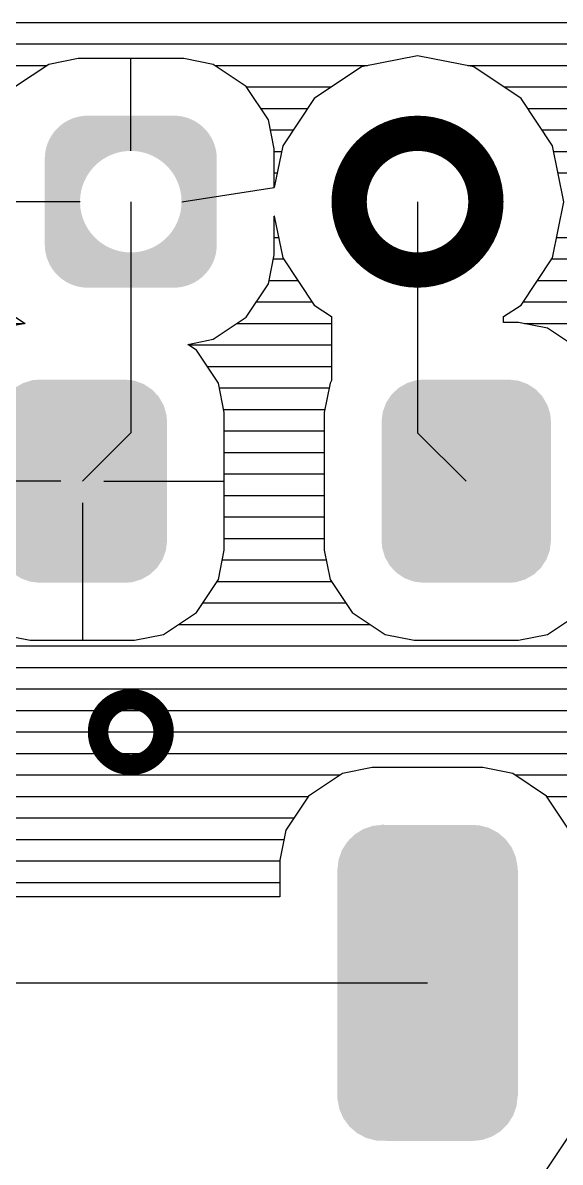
# Model space of a CAD drawing. Extents: x 295 to 953, y 10 to 290.
# Drawn here: x 752.84 to 762.37, y 96.03 to 116.22 of the extents above; entities that cross this region are included whole.
import ezdxf

# ---------------------------------------------------------------- set-up
doc = ezdxf.new("R2010")
doc.units = 0
doc.header["$LTSCALE"] = 5
doc.header["$MEASUREMENT"] = 0
doc.layers.get('0').update_dxf_attribs({"linetype": 'CONTINUOUS', "lineweight": 25})

msp = doc.modelspace()

# ---------------------------------------------------------------- linework, layer by layer
for p, q in [((763.134, 116.223), (742.575, 116.223)), ((763.21, 115.842), (742.499, 115.842)), ((753.822, 115.593), (753.304, 115.486)), ((755.697, 115.593), (753.822, 115.593)), ((754.757, 113.952), (754.757, 115.593)), ((756.215, 115.486), (755.697, 115.593)), ((759.837, 115.639), (758.847, 115.441)), ((760.833, 115.441), (759.837, 115.639)), ((753.269, 115.461), (742.337, 115.461)), ((753.304, 115.486), (752.715, 115.095)), ((756.804, 115.095), (756.215, 115.486)), ((758.953, 115.461), (756.251, 115.461)), ((758.847, 115.441), (758.008, 114.882)), ((763.373, 115.461), (760.726, 115.461)), ((761.671, 114.882), (760.833, 115.441)), ((757.196, 114.506), (756.804, 115.095)), ((758.308, 115.08), (756.809, 115.08)), ((763.632, 115.08), (761.371, 115.08)), ((757.886, 114.699), (757.069, 114.699)), ((758.008, 114.882), (757.45, 114.044)), ((762.23, 114.044), (761.671, 114.882)), ((764.191, 114.699), (761.793, 114.699)), ((757.297, 113.988), (757.196, 114.506)), ((757.632, 114.318), (757.231, 114.318)), ((785.887, 114.318), (762.047, 114.318)), ((757.45, 114.044), (757.297, 113.302)), ((757.297, 113.302), (757.297, 113.988)), ((757.429, 113.937), (757.297, 113.937)), ((762.428, 113.053), (762.23, 114.044)), ((784.048, 113.937), (762.25, 113.937)), ((757.353, 113.556), (757.297, 113.556)), ((783.114, 113.556), (762.326, 113.556)), ((755.661, 113.053), (757.297, 113.302)), ((753.858, 113.053), (752.217, 113.053)), ((754.757, 113.053), (754.757, 112.926)), ((754.757, 112.926), (754.757, 108.959)), ((759.837, 113.053), (759.837, 108.959)), ((762.23, 112.057), (762.428, 113.053)), ((757.297, 112.113), (757.297, 112.799)), ((757.297, 112.799), (757.45, 112.057)), ((757.302, 112.794), (757.297, 112.794)), ((757.378, 112.413), (757.297, 112.413)), ((782.463, 112.413), (762.301, 112.413)), ((757.196, 111.595), (757.297, 112.113)), ((757.45, 112.057), (758.008, 111.219)), ((761.671, 111.219), (762.23, 112.057)), ((757.465, 112.032), (757.282, 112.032)), ((779.984, 112.032), (762.215, 112.032)), ((756.804, 111.006), (757.196, 111.595)), ((757.719, 111.651), (757.206, 111.651)), ((779.05, 111.651), (761.961, 111.651)), ((757.973, 111.27), (756.982, 111.27)), ((778.699, 111.27), (761.707, 111.27)), ((758.008, 111.219), (758.313, 111.016)), ((761.361, 111.016), (761.671, 111.219)), ((752.867, 110.889), (737.602, 110.889)), ((752.883, 110.894), (752.461, 110.813)), ((752.715, 111.006), (752.883, 110.894)), ((756.215, 110.615), (756.804, 111.006)), ((758.313, 110.889), (756.632, 110.889)), ((758.313, 111.016), (758.313, 109.883)), ((761.361, 110.914), (761.361, 111.016)), ((761.625, 110.914), (761.361, 110.914)), ((762.138, 110.813), (761.625, 110.914)), ((778.476, 110.889), (761.732, 110.889)), ((762.723, 110.422), (762.138, 110.813)), ((755.768, 110.523), (756.215, 110.615)), ((755.92, 110.422), (755.768, 110.523)), ((758.313, 110.508), (755.788, 110.508)), ((756.312, 109.837), (755.92, 110.422)), ((758.313, 110.127), (756.119, 110.127)), ((756.413, 109.319), (756.312, 109.837)), ((758.288, 109.837), (758.186, 109.319)), ((758.313, 109.883), (758.288, 109.837)), ((758.267, 109.746), (756.332, 109.746)), ((758.191, 109.365), (756.408, 109.365)), ((756.413, 106.876), (756.413, 109.319)), ((758.186, 109.319), (758.186, 106.876)), ((754.757, 108.959), (753.899, 108.1)), ((758.186, 108.984), (756.413, 108.984)), ((759.837, 108.959), (760.701, 108.1)), ((758.186, 108.603), (756.413, 108.603)), ((758.186, 108.222), (756.413, 108.222)), ((753.518, 108.1), (751.384, 108.1)), ((754.28, 108.1), (756.413, 108.1)), ((758.186, 107.841), (756.413, 107.841)), ((753.899, 107.719), (753.899, 105.281)), ((758.186, 107.46), (756.413, 107.46)), ((758.186, 107.079), (756.413, 107.079)), ((756.312, 106.358), (756.413, 106.876)), ((758.186, 106.876), (758.288, 106.358)), ((758.217, 106.698), (756.383, 106.698)), ((755.92, 105.773), (756.312, 106.358)), ((758.313, 106.317), (756.286, 106.317)), ((758.288, 106.358), (758.679, 105.773)), ((758.567, 105.936), (756.032, 105.936)), ((755.336, 105.382), (755.92, 105.773)), ((758.679, 105.773), (759.263, 105.382)), ((762.138, 105.382), (762.723, 105.773)), ((758.999, 105.555), (755.6, 105.555)), ((752.461, 105.382), (752.974, 105.281)), ((752.974, 105.281), (754.823, 105.281)), ((754.823, 105.281), (755.336, 105.382)), ((759.263, 105.382), (759.776, 105.281)), ((759.776, 105.281), (761.625, 105.281)), ((761.625, 105.281), (762.138, 105.382)), ((775.702, 105.174), (717.419, 105.174)), ((775.702, 104.793), (717.419, 104.793)), ((775.702, 104.412), (717.419, 104.412)), ((775.758, 104.031), (717.419, 104.031)), ((775.946, 103.65), (717.419, 103.65)), ((776.22, 103.269), (717.419, 103.269)), ((759.034, 103.025), (758.506, 102.918)), ((760.995, 103.025), (759.034, 103.025)), ((761.524, 102.918), (760.995, 103.025)), ((758.466, 102.888), (743.434, 102.888)), ((758.506, 102.918), (757.907, 102.517)), ((762.123, 102.517), (761.524, 102.918)), ((764.465, 102.888), (761.564, 102.888)), ((757.902, 102.507), (743.998, 102.507)), ((757.907, 102.517), (757.505, 101.918)), ((762.524, 101.918), (762.123, 102.517)), ((763.901, 102.507), (762.128, 102.507)), ((757.648, 102.126), (744.252, 102.126)), ((757.505, 101.918), (757.399, 101.384)), ((757.47, 101.745), (744.429, 101.745)), ((757.399, 101.364), (744.501, 101.364)), ((757.399, 101.384), (757.399, 100.734)), ((757.399, 100.983), (752.314, 100.983)), ((757.399, 100.734), (752.695, 100.734)), ((751.277, 99.21), (760.015, 99.21)), ((762.123, 95.898), (762.524, 96.497))]:
    msp.add_line(p, q)
for points, const_width in [([(761.049, 113.053, -1), (758.626, 113.053, -1)], 0.625), ([(755.338, 103.655, -1), (754.177, 103.655, -1)], 0.363)]:
    msp.add_lwpolyline(points, format="xyb", close=True, dxfattribs=dict(const_width=const_width))
for points in [[(755.892, 114.48), (755.867, 114.493), (753.623, 114.48), (753.646, 114.493)], [(755.867, 114.493), (755.842, 114.505), (753.646, 114.493), (753.673, 114.505)], [(755.842, 114.505), (755.816, 114.516), (753.673, 114.505), (753.697, 114.516)], [(755.816, 114.516), (755.791, 114.527), (753.697, 114.516), (753.724, 114.527)], [(755.791, 114.527), (755.764, 114.536), (753.724, 114.527), (753.749, 114.536)], [(755.764, 114.536), (755.739, 114.545), (753.749, 114.536), (753.777, 114.545)], [(755.739, 114.545), (755.71, 114.552), (753.777, 114.545), (753.802, 114.552)], [(755.71, 114.552), (755.685, 114.559), (753.802, 114.552), (753.832, 114.559)], [(755.685, 114.559), (755.655, 114.564), (753.832, 114.559), (753.856, 114.564)], [(755.655, 114.564), (755.63, 114.569), (753.856, 114.564), (753.888, 114.569)], [(755.63, 114.569), (755.598, 114.572), (753.888, 114.569), (753.911, 114.572)], [(755.598, 114.572), (755.575, 114.575), (753.911, 114.572), (753.946, 114.575)], [(755.575, 114.575), (755.534, 114.576), (753.946, 114.575), (753.967, 114.576)], [(755.534, 114.576), (755.519, 114.577), (753.967, 114.576), (753.995, 114.577)], [(756.139, 114.259), (756.122, 114.281), (753.376, 114.259), (753.392, 114.281)], [(756.122, 114.281), (756.105, 114.303), (753.392, 114.281), (753.41, 114.303)], [(756.105, 114.303), (756.086, 114.323), (753.41, 114.303), (753.427, 114.323)], [(756.086, 114.323), (756.068, 114.344), (753.427, 114.323), (753.447, 114.344)], [(756.068, 114.344), (756.047, 114.363), (753.447, 114.344), (753.466, 114.363)], [(756.047, 114.363), (756.027, 114.383), (753.466, 114.363), (753.488, 114.383)], [(756.027, 114.383), (756.006, 114.401), (753.488, 114.383), (753.507, 114.401)], [(756.006, 114.401), (755.985, 114.418), (753.507, 114.401), (753.53, 114.418)], [(755.985, 114.418), (755.962, 114.435), (753.53, 114.418), (753.552, 114.435)], [(755.962, 114.435), (755.939, 114.451), (753.552, 114.435), (753.576, 114.451)], [(755.939, 114.451), (755.915, 114.465), (753.576, 114.451), (753.598, 114.465)], [(755.915, 114.465), (755.892, 114.48), (753.598, 114.465), (753.623, 114.48)], [(756.24, 114.061), (756.23, 114.087), (753.275, 114.061), (753.283, 114.087)], [(756.23, 114.087), (756.22, 114.113), (753.283, 114.087), (753.294, 114.113)], [(756.22, 114.113), (756.209, 114.138), (753.294, 114.113), (753.305, 114.138)], [(756.209, 114.138), (756.197, 114.164), (753.305, 114.138), (753.318, 114.164)], [(756.197, 114.164), (756.183, 114.188), (753.318, 114.164), (753.331, 114.188)], [(756.183, 114.188), (756.169, 114.212), (753.331, 114.188), (753.345, 114.212)], [(756.169, 114.212), (756.154, 114.235), (753.345, 114.212), (753.36, 114.235)], [(756.154, 114.235), (756.139, 114.259), (753.36, 114.235), (753.376, 114.259)], [(754.384, 113.871), (754.44, 113.894), (753.235, 113.871), (753.238, 113.894)], [(754.44, 113.894), (754.497, 113.914), (753.238, 113.894), (753.24, 113.914)], [(754.497, 113.914), (754.543, 113.926), (753.24, 113.914), (753.241, 113.926)], [(754.543, 113.926), (754.556, 113.929), (753.241, 113.926), (753.242, 113.929)], [(754.556, 113.929), (754.615, 113.941), (753.242, 113.929), (753.244, 113.941)], [(754.615, 113.941), (754.675, 113.948), (753.244, 113.941), (753.245, 113.948)], [(754.675, 113.948), (754.735, 113.952), (753.245, 113.948), (753.246, 113.952)], [(756.268, 113.954), (756.262, 113.981), (753.246, 113.954), (753.251, 113.981)], [(756.269, 113.952), (756.268, 113.954), (753.246, 113.952), (753.246, 113.954)], [(756.262, 113.981), (756.256, 114.008), (753.251, 113.981), (753.259, 114.008)], [(756.256, 114.008), (756.248, 114.034), (753.259, 114.008), (753.265, 114.034)], [(756.248, 114.034), (756.24, 114.061), (753.265, 114.034), (753.275, 114.061)], [(756.269, 113.951), (756.269, 113.952), (754.796, 113.951), (754.735, 113.952)], [(756.269, 113.947), (756.269, 113.951), (754.856, 113.947), (754.796, 113.951)], [(756.271, 113.938), (756.269, 113.947), (754.916, 113.938), (754.856, 113.947)], [(756.273, 113.925), (756.271, 113.938), (754.975, 113.925), (754.916, 113.938)], [(756.275, 113.909), (756.273, 113.925), (755.033, 113.909), (754.975, 113.925)], [(756.276, 113.899), (756.275, 113.909), (755.061, 113.899), (755.033, 113.909)], [(756.277, 113.888), (756.276, 113.899), (755.09, 113.888), (755.061, 113.899)], [(756.279, 113.864), (756.277, 113.888), (755.145, 113.864), (755.09, 113.888)], [(754.28, 113.815), (754.33, 113.844), (753.233, 113.815), (753.234, 113.844)], [(754.278, 113.814), (754.28, 113.815), (753.233, 113.814), (753.233, 113.815)], [(754.228, 113.78), (754.278, 113.814), (753.233, 113.78), (753.233, 113.814)], [(754.18, 113.743), (754.228, 113.78), (753.233, 113.743), (753.233, 113.78)], [(754.135, 113.702), (754.18, 113.743), (753.233, 113.702), (753.233, 113.743)], [(754.093, 113.659), (754.135, 113.702), (753.233, 113.659), (753.233, 113.702)], [(754.33, 113.844), (754.383, 113.871), (753.234, 113.844), (753.235, 113.871)], [(756.281, 113.843), (756.279, 113.864), (755.185, 113.843), (755.145, 113.864)], [(756.281, 113.836), (756.281, 113.843), (755.199, 113.836), (755.185, 113.843)], [(756.281, 113.815), (756.281, 113.836), (755.234, 113.815), (755.199, 113.836)], [(756.281, 113.805), (756.281, 113.815), (755.25, 113.805), (755.234, 113.815)], [(756.281, 113.77), (756.281, 113.805), (755.3, 113.77), (755.25, 113.805)], [(756.281, 113.732), (756.281, 113.77), (755.347, 113.732), (755.3, 113.77)], [(756.281, 113.691), (756.281, 113.732), (755.391, 113.691), (755.347, 113.732)], [(756.281, 113.647), (756.281, 113.691), (755.432, 113.647), (755.391, 113.691)], [(754.054, 113.613), (754.093, 113.659), (753.233, 113.613), (753.233, 113.659)], [(754.018, 113.564), (754.054, 113.613), (753.233, 113.564), (753.233, 113.613)], [(753.985, 113.514), (754.018, 113.564), (753.233, 113.514), (753.233, 113.564)], [(753.956, 113.461), (753.985, 113.514), (753.233, 113.461), (753.233, 113.514)], [(756.281, 113.6), (756.281, 113.647), (755.471, 113.6), (755.432, 113.647)], [(756.281, 113.551), (756.281, 113.6), (755.506, 113.551), (755.471, 113.6)], [(756.281, 113.499), (756.281, 113.551), (755.538, 113.499), (755.506, 113.551)], [(756.281, 113.446), (756.281, 113.499), (755.566, 113.446), (755.538, 113.499)], [(753.93, 113.406), (753.956, 113.461), (753.233, 113.406), (753.233, 113.461)], [(753.908, 113.35), (753.93, 113.406), (753.233, 113.35), (753.233, 113.406)], [(753.89, 113.292), (753.908, 113.35), (753.233, 113.292), (753.233, 113.35)], [(753.876, 113.233), (753.89, 113.292), (753.233, 113.233), (753.233, 113.292)], [(756.281, 113.391), (756.281, 113.446), (755.59, 113.391), (755.566, 113.446)], [(756.281, 113.334), (756.281, 113.391), (755.611, 113.334), (755.59, 113.391)], [(756.281, 113.276), (756.281, 113.334), (755.628, 113.276), (755.611, 113.334)], [(756.281, 113.217), (756.281, 113.276), (755.641, 113.217), (755.628, 113.276)], [(753.866, 113.174), (753.876, 113.233), (753.233, 113.174), (753.233, 113.233)], [(753.86, 113.113), (753.866, 113.174), (753.233, 113.113), (753.233, 113.174)], [(753.858, 113.053), (753.86, 113.113), (753.233, 113.053), (753.233, 113.113)], [(756.281, 113.157), (756.281, 113.217), (755.65, 113.157), (755.641, 113.217)], [(756.281, 113.097), (756.281, 113.157), (755.655, 113.097), (755.65, 113.157)], [(756.281, 113.053), (756.281, 113.097), (755.656, 113.053), (755.655, 113.097)], [(753.859, 113.009), (753.858, 113.053), (753.233, 113.009), (753.233, 113.053)], [(753.864, 112.949), (753.859, 113.009), (753.233, 112.949), (753.233, 113.009)], [(753.873, 112.889), (753.864, 112.949), (753.233, 112.889), (753.233, 112.949)], [(753.886, 112.83), (753.873, 112.889), (753.233, 112.83), (753.233, 112.889)], [(756.281, 112.814), (756.281, 112.873), (755.624, 112.814), (755.638, 112.873)], [(756.281, 112.873), (756.281, 112.932), (755.638, 112.873), (755.648, 112.932)], [(756.281, 112.932), (756.281, 112.993), (755.648, 112.932), (755.654, 112.993)], [(756.281, 112.993), (756.281, 113.053), (755.654, 112.993), (755.656, 113.053)], [(753.903, 112.772), (753.886, 112.83), (753.233, 112.772), (753.233, 112.83)], [(753.924, 112.715), (753.903, 112.772), (753.233, 112.715), (753.233, 112.772)], [(753.948, 112.66), (753.924, 112.715), (753.233, 112.66), (753.233, 112.715)], [(756.281, 112.645), (756.281, 112.7), (755.559, 112.645), (755.584, 112.7)], [(756.281, 112.7), (756.281, 112.756), (755.584, 112.7), (755.606, 112.756)], [(756.281, 112.756), (756.281, 112.814), (755.606, 112.756), (755.624, 112.814)], [(753.977, 112.607), (753.948, 112.66), (753.233, 112.607), (753.233, 112.66)], [(754.008, 112.555), (753.977, 112.607), (753.233, 112.555), (753.233, 112.607)], [(754.043, 112.506), (754.008, 112.555), (753.233, 112.506), (753.233, 112.555)], [(754.082, 112.459), (754.043, 112.506), (753.233, 112.459), (753.233, 112.506)], [(756.281, 112.447), (756.281, 112.493), (755.421, 112.447), (755.461, 112.493)], [(756.281, 112.493), (756.281, 112.542), (755.461, 112.493), (755.497, 112.542)], [(756.281, 112.542), (756.281, 112.592), (755.497, 112.542), (755.529, 112.592)], [(756.281, 112.592), (756.281, 112.645), (755.529, 112.592), (755.559, 112.645)], [(754.123, 112.415), (754.082, 112.459), (753.233, 112.415), (753.233, 112.459)], [(754.168, 112.374), (754.123, 112.415), (753.233, 112.374), (753.233, 112.415)], [(754.214, 112.336), (754.168, 112.374), (753.233, 112.336), (753.233, 112.374)], [(754.264, 112.301), (754.214, 112.336), (753.233, 112.301), (753.233, 112.336)], [(754.281, 112.291), (754.264, 112.301), (753.233, 112.291), (753.233, 112.301)], [(754.315, 112.27), (754.281, 112.291), (753.234, 112.27), (753.233, 112.291)], [(754.329, 112.263), (754.315, 112.27), (753.234, 112.263), (753.234, 112.27)], [(754.369, 112.242), (754.329, 112.263), (753.235, 112.242), (753.234, 112.263)], [(756.279, 112.235), (756.28, 112.262), (755.131, 112.235), (755.184, 112.262)], [(756.28, 112.262), (756.281, 112.291), (755.184, 112.262), (755.234, 112.291)], [(756.281, 112.291), (756.281, 112.292), (755.234, 112.291), (755.236, 112.292)], [(756.281, 112.292), (756.281, 112.326), (755.236, 112.292), (755.287, 112.326)], [(756.281, 112.326), (756.281, 112.363), (755.287, 112.326), (755.334, 112.363)], [(756.281, 112.363), (756.281, 112.404), (755.334, 112.363), (755.379, 112.404)], [(756.281, 112.404), (756.281, 112.447), (755.379, 112.404), (755.421, 112.447)], [(754.424, 112.218), (754.369, 112.242), (753.237, 112.218), (753.235, 112.242)], [(754.453, 112.207), (754.424, 112.218), (753.238, 112.207), (753.237, 112.218)], [(754.481, 112.197), (754.453, 112.207), (753.239, 112.197), (753.238, 112.207)], [(754.539, 112.181), (754.481, 112.197), (753.242, 112.181), (753.239, 112.197)], [(754.599, 112.168), (754.539, 112.181), (753.244, 112.168), (753.242, 112.181)], [(754.658, 112.159), (754.599, 112.168), (753.245, 112.159), (753.244, 112.168)], [(754.719, 112.155), (754.658, 112.159), (753.246, 112.155), (753.245, 112.159)], [(754.779, 112.154), (754.719, 112.155), (753.246, 112.154), (753.246, 112.155)], [(756.268, 112.152), (756.268, 112.154), (753.246, 112.152), (753.246, 112.154)], [(756.263, 112.125), (756.268, 112.152), (753.252, 112.125), (753.246, 112.152)], [(756.256, 112.098), (756.263, 112.125), (753.258, 112.098), (753.252, 112.125)], [(756.249, 112.072), (756.256, 112.098), (753.266, 112.072), (753.258, 112.098)], [(756.24, 112.045), (756.249, 112.072), (753.274, 112.045), (753.266, 112.072)], [(756.268, 112.154), (756.269, 112.158), (754.779, 112.154), (754.839, 112.158)], [(756.269, 112.158), (756.27, 112.165), (754.839, 112.158), (754.899, 112.165)], [(756.27, 112.165), (756.272, 112.177), (754.899, 112.165), (754.959, 112.177)], [(756.272, 112.177), (756.273, 112.18), (754.959, 112.177), (754.971, 112.18)], [(756.273, 112.18), (756.274, 112.192), (754.971, 112.18), (755.017, 112.192)], [(756.274, 112.192), (756.276, 112.212), (755.017, 112.192), (755.074, 112.212)], [(756.276, 112.212), (756.279, 112.235), (755.074, 112.212), (755.13, 112.235)], [(756.279, 112.235), (756.279, 112.235), (755.13, 112.235), (755.131, 112.235)], [(756.231, 112.019), (756.24, 112.045), (753.284, 112.019), (753.274, 112.045)], [(756.22, 111.993), (756.231, 112.019), (753.294, 111.993), (753.284, 112.019)], [(756.209, 111.968), (756.22, 111.993), (753.306, 111.968), (753.294, 111.993)], [(756.196, 111.942), (756.209, 111.968), (753.318, 111.942), (753.306, 111.968)], [(756.184, 111.918), (756.196, 111.942), (753.331, 111.918), (753.318, 111.942)], [(756.169, 111.894), (756.184, 111.918), (753.345, 111.894), (753.331, 111.918)], [(756.155, 111.871), (756.169, 111.894), (753.36, 111.871), (753.345, 111.894)], [(756.138, 111.847), (756.155, 111.871), (753.376, 111.847), (753.36, 111.871)], [(756.122, 111.825), (756.138, 111.847), (753.393, 111.825), (753.376, 111.847)], [(756.104, 111.803), (756.122, 111.825), (753.41, 111.803), (753.393, 111.825)], [(756.087, 111.783), (756.104, 111.803), (753.428, 111.783), (753.41, 111.803)], [(756.067, 111.762), (756.087, 111.783), (753.447, 111.762), (753.428, 111.783)], [(756.048, 111.743), (756.067, 111.762), (753.467, 111.743), (753.447, 111.762)], [(756.027, 111.723), (756.048, 111.743), (753.487, 111.723), (753.467, 111.743)], [(756.007, 111.705), (756.027, 111.723), (753.508, 111.705), (753.487, 111.723)], [(755.984, 111.688), (756.007, 111.705), (753.53, 111.688), (753.508, 111.705)], [(755.963, 111.671), (755.984, 111.688), (753.552, 111.671), (753.53, 111.688)], [(755.939, 111.655), (755.963, 111.671), (753.575, 111.655), (753.552, 111.671)], [(755.916, 111.641), (755.939, 111.655), (753.599, 111.641), (753.575, 111.655)], [(755.891, 111.626), (755.916, 111.641), (753.622, 111.626), (753.599, 111.641)], [(755.868, 111.613), (755.891, 111.626), (753.648, 111.613), (753.622, 111.626)], [(755.841, 111.601), (755.868, 111.613), (753.672, 111.601), (753.648, 111.613)], [(755.817, 111.59), (755.841, 111.601), (753.698, 111.59), (753.672, 111.601)], [(755.79, 111.579), (755.817, 111.59), (753.723, 111.579), (753.698, 111.59)], [(755.765, 111.57), (755.79, 111.579), (753.75, 111.57), (753.723, 111.579)], [(755.737, 111.561), (755.765, 111.57), (753.776, 111.561), (753.75, 111.57)], [(755.712, 111.554), (755.737, 111.561), (753.804, 111.554), (753.776, 111.561)], [(755.682, 111.547), (755.712, 111.554), (753.829, 111.547), (753.804, 111.554)], [(755.658, 111.542), (755.682, 111.547), (753.859, 111.542), (753.829, 111.547)], [(755.627, 111.537), (755.658, 111.542), (753.884, 111.537), (753.859, 111.542)], [(755.603, 111.534), (755.627, 111.537), (753.916, 111.534), (753.884, 111.537)], [(755.568, 111.531), (755.603, 111.534), (753.94, 111.531), (753.916, 111.534)], [(755.547, 111.53), (755.568, 111.531), (753.981, 111.53), (753.94, 111.531)], [(755.519, 111.529), (755.547, 111.53), (753.995, 111.529), (753.981, 111.53)], [(754.987, 109.821), (754.935, 109.84), (752.818, 109.821), (752.851, 109.84)], [(754.935, 109.84), (754.823, 109.881), (752.851, 109.84), (752.987, 109.881)], [(754.823, 109.881), (754.746, 109.89), (752.987, 109.881), (753.018, 109.89)], [(754.746, 109.89), (754.65, 109.901), (753.018, 109.89), (753.147, 109.901)], [(761.789, 109.821), (761.737, 109.84), (759.62, 109.821), (759.653, 109.84)], [(761.737, 109.84), (761.626, 109.881), (759.653, 109.84), (759.79, 109.881)], [(761.626, 109.881), (761.548, 109.89), (759.79, 109.881), (759.82, 109.89)], [(761.548, 109.89), (761.453, 109.901), (759.82, 109.89), (759.949, 109.901)], [(755.219, 109.634), (755.133, 109.725), (752.573, 109.634), (752.67, 109.725)], [(755.133, 109.725), (755.09, 109.753), (752.67, 109.725), (752.7, 109.753)], [(755.09, 109.753), (754.987, 109.821), (752.7, 109.753), (752.818, 109.821)], [(762.021, 109.634), (761.935, 109.725), (759.375, 109.634), (759.472, 109.725)], [(761.935, 109.725), (761.892, 109.753), (759.472, 109.725), (759.502, 109.753)], [(761.892, 109.753), (761.789, 109.821), (759.502, 109.753), (759.62, 109.821)], [(755.375, 109.325), (755.339, 109.447), (752.418, 109.325), (752.462, 109.447)], [(755.339, 109.447), (755.315, 109.488), (752.462, 109.447), (752.477, 109.488)], [(755.315, 109.488), (755.252, 109.598), (752.477, 109.488), (752.55, 109.598)], [(755.252, 109.598), (755.219, 109.634), (752.55, 109.598), (752.573, 109.634)], [(762.178, 109.325), (762.141, 109.447), (759.22, 109.325), (759.265, 109.447)], [(762.141, 109.447), (762.117, 109.488), (759.265, 109.447), (759.279, 109.488)], [(762.117, 109.488), (762.054, 109.598), (759.279, 109.488), (759.352, 109.598)], [(762.054, 109.598), (762.021, 109.634), (759.352, 109.598), (759.375, 109.634)], [(755.4, 109.152), (755.389, 109.28), (752.397, 109.152), (752.413, 109.28)], [(755.389, 109.28), (755.375, 109.325), (752.413, 109.28), (752.418, 109.325)], [(762.202, 109.152), (762.191, 109.28), (759.2, 109.152), (759.215, 109.28)], [(762.191, 109.28), (762.178, 109.325), (759.215, 109.28), (759.22, 109.325)], [(755.4, 107.048), (755.4, 109.152), (752.397, 107.048), (752.397, 109.152)], [(762.202, 107.048), (762.202, 109.152), (759.2, 107.048), (759.2, 109.152)], [(755.385, 106.92), (755.4, 107.048), (752.409, 106.92), (752.397, 107.048)], [(762.187, 106.92), (762.202, 107.048), (759.211, 106.92), (759.2, 107.048)], [(755.379, 106.875), (755.385, 106.92), (752.422, 106.875), (752.409, 106.92)], [(755.335, 106.753), (755.379, 106.875), (752.458, 106.753), (752.422, 106.875)], [(762.182, 106.875), (762.187, 106.92), (759.224, 106.875), (759.211, 106.92)], [(762.137, 106.753), (762.182, 106.875), (759.26, 106.753), (759.224, 106.875)], [(755.32, 106.712), (755.335, 106.753), (752.482, 106.712), (752.458, 106.753)], [(755.247, 106.602), (755.32, 106.712), (752.545, 106.602), (752.482, 106.712)], [(762.122, 106.712), (762.137, 106.753), (759.284, 106.712), (759.26, 106.753)], [(762.049, 106.602), (762.122, 106.712), (759.347, 106.602), (759.284, 106.712)], [(755.224, 106.566), (755.247, 106.602), (752.579, 106.566), (752.545, 106.602)], [(755.127, 106.475), (755.224, 106.566), (752.665, 106.475), (752.579, 106.566)], [(755.097, 106.447), (755.127, 106.475), (752.707, 106.447), (752.665, 106.475)], [(754.979, 106.379), (755.097, 106.447), (752.81, 106.379), (752.707, 106.447)], [(762.026, 106.566), (762.049, 106.602), (759.381, 106.566), (759.347, 106.602)], [(761.929, 106.475), (762.026, 106.566), (759.467, 106.475), (759.381, 106.566)], [(761.899, 106.447), (761.929, 106.475), (759.509, 106.447), (759.467, 106.475)], [(761.781, 106.379), (761.899, 106.447), (759.612, 106.379), (759.509, 106.447)], [(754.946, 106.36), (754.979, 106.379), (752.862, 106.36), (752.81, 106.379)], [(754.81, 106.319), (754.946, 106.36), (752.974, 106.319), (752.862, 106.36)], [(754.779, 106.31), (754.81, 106.319), (753.052, 106.31), (752.974, 106.319)], [(754.65, 106.299), (754.779, 106.31), (753.147, 106.299), (753.052, 106.31)], [(761.748, 106.36), (761.781, 106.379), (759.665, 106.36), (759.612, 106.379)], [(761.612, 106.319), (761.748, 106.36), (759.776, 106.319), (759.665, 106.36)], [(761.581, 106.31), (761.612, 106.319), (759.854, 106.31), (759.776, 106.319)], [(761.453, 106.299), (761.581, 106.31), (759.949, 106.299), (759.854, 106.31)], [(761.103, 101.957), (760.968, 101.993), (758.941, 101.957), (759.045, 101.993)], [(760.968, 101.993), (760.929, 102.003), (759.045, 101.993), (759.144, 102.003)], [(760.929, 102.003), (760.749, 102.009), (759.144, 102.003), (759.201, 102.009)], [(759.28, 102.009), (759.224, 102.011), (759.201, 102.009), (759.224, 102.011)], [(761.399, 101.756), (761.302, 101.839), (758.637, 101.756), (758.721, 101.839)], [(761.302, 101.839), (761.262, 101.873), (758.721, 101.839), (758.776, 101.873)], [(761.262, 101.873), (761.146, 101.934), (758.776, 101.873), (758.874, 101.934)], [(761.146, 101.934), (761.103, 101.957), (758.874, 101.934), (758.941, 101.957)], [(761.577, 101.446), (761.528, 101.56), (758.457, 101.446), (758.497, 101.56)], [(761.528, 101.56), (761.506, 101.611), (758.497, 101.56), (758.53, 101.611)], [(761.506, 101.611), (761.431, 101.712), (758.53, 101.611), (758.594, 101.712)], [(761.431, 101.712), (761.399, 101.756), (758.594, 101.712), (758.637, 101.756)], [(761.61, 101.269), (761.588, 101.39), (758.424, 101.269), (758.438, 101.39)], [(761.588, 101.39), (761.577, 101.446), (758.438, 101.39), (758.457, 101.446)], [(761.615, 97.211), (761.615, 101.209), (758.415, 97.211), (758.415, 101.209)], [(761.613, 101.212), (761.61, 101.269), (758.417, 101.212), (758.424, 101.269)], [(761.613, 101.209), (761.613, 101.212), (758.417, 101.209), (758.417, 101.212)], [(761.613, 97.208), (761.613, 97.211), (758.417, 97.208), (758.417, 97.211)], [(761.606, 97.151), (761.613, 97.208), (758.419, 97.151), (758.417, 97.208)], [(761.592, 97.03), (761.606, 97.151), (758.442, 97.03), (758.419, 97.151)], [(761.573, 96.974), (761.592, 97.03), (758.452, 96.974), (758.442, 97.03)], [(761.533, 96.86), (761.573, 96.974), (758.502, 96.86), (758.452, 96.974)], [(761.5, 96.809), (761.533, 96.86), (758.524, 96.809), (758.502, 96.86)], [(761.436, 96.708), (761.5, 96.809), (758.599, 96.708), (758.524, 96.809)], [(761.392, 96.664), (761.436, 96.708), (758.631, 96.664), (758.599, 96.708)], [(761.309, 96.581), (761.392, 96.664), (758.728, 96.581), (758.631, 96.664)], [(761.254, 96.547), (761.309, 96.581), (758.768, 96.547), (758.728, 96.581)], [(761.156, 96.486), (761.254, 96.547), (758.884, 96.486), (758.768, 96.547)], [(761.089, 96.463), (761.156, 96.486), (758.927, 96.463), (758.884, 96.486)], [(760.985, 96.427), (761.089, 96.463), (759.062, 96.427), (758.927, 96.463)], [(760.887, 96.417), (760.985, 96.427), (759.101, 96.417), (759.062, 96.427)], [(760.83, 96.411), (760.887, 96.417), (759.281, 96.411), (759.101, 96.417)], [(760.806, 96.408), (760.83, 96.411), (760.806, 96.408), (760.749, 96.411)]]:
    msp.add_solid(points)

doc.saveas('drawing.dxf')
